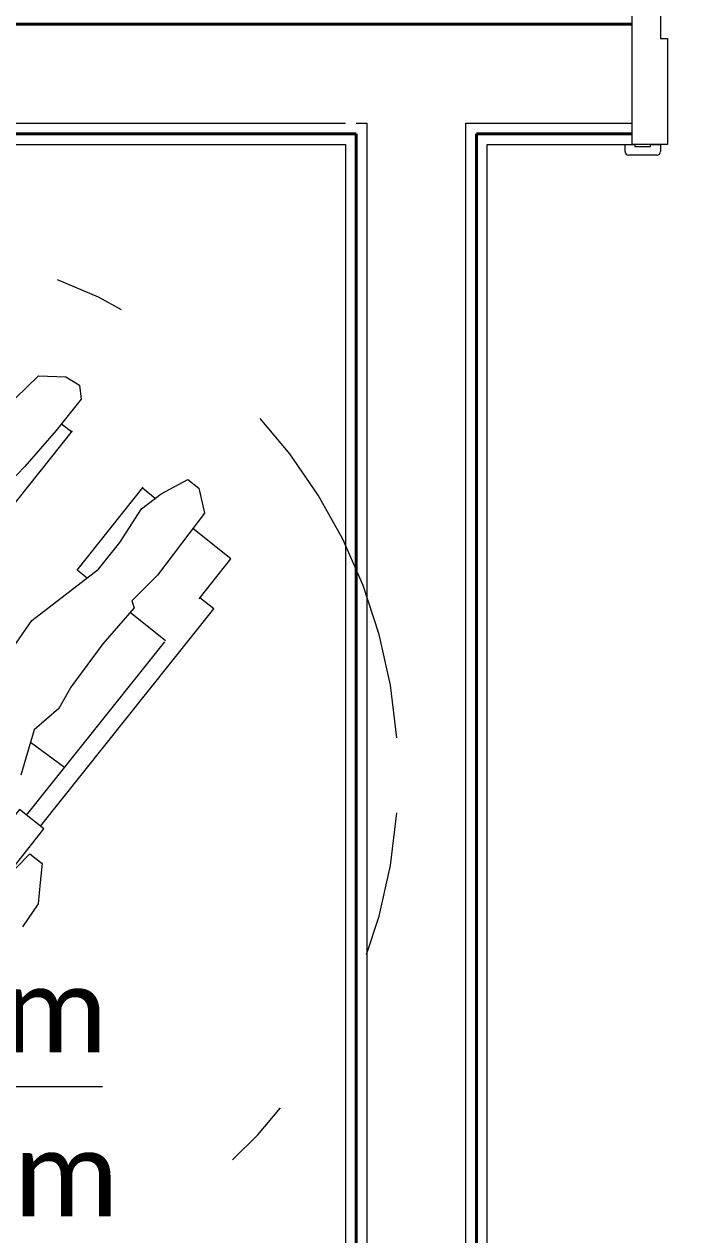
# Model space of a CAD drawing. Extents: x -14.2 to 52.3, y 3.7 to 90.9.
# Drawn here: x 30.302 to 31.253, y 19.298 to 21.009 of the extents above; entities that cross this region are included whole.
import ezdxf

# ---------------------------------------------------------------- set-up
doc = ezdxf.new("R2010")
doc.units = 0
doc.linetypes.add('limpo_PINI-PSG-PE-0102-LAZ-R00$0$IMPORT-IMPORT-DASHDOT', pattern=[1, 0.5, -0.25, 0, -0.25])
doc.layers.add('limpo_PINI-PSG-PE-0102-LAZ-R00$0$0-16', color=7, linetype='limpo_PINI-PSG-PE-0102-LAZ-R00$0$IMPORT-IMPORT-DASHDOT', lineweight=5, true_color=0x999999)
doc.layers.add('limpo_PINI-PSG-PE-0102-LAZ-R00$0$0-8', color=7, linetype='Continuous', lineweight=5, true_color=0x999999)
for name, color, linetype, lineweight in [('limpo_PINI-PSG-PE-0102-LAZ-R00$0$A-DETL-GENF', 1, 'Continuous', 5), ('limpo_PINI-PSG-PE-0102-LAZ-R00$0$A-DOOR', 31, 'Continuous', 5), ('limpo_PINI-PSG-PE-0102-LAZ-R00$0$A-WALL', 1, 'Continuous', 5), ('limpo_PINI-PSG-PE-0102-LAZ-R00$0$A-WALL-FNSH', 1, 'Continuous', 40), ('limpo_PINI-PSG-PE-0102-LAZ-R00$0$G-ANNO-DIMS', 1, 'Continuous', 5)]:
    doc.layers.add(name, color=color, linetype=linetype, lineweight=lineweight)
doc.layers.add('limpo_PINI-PSG-PE-0102-LAZ-R00$0$XR_ARQT', color=7, linetype='Continuous')
doc.layers.add('XR_ARQT', color=7, linetype='Continuous')
doc.styles.add('limpo_PINI-PSG-PE-0102-LAZ-R00$0$Calibri_2', font='calibri.ttf', dxfattribs={"height": 0.22})

# ---------------------------------------------------------------- blocks, each defined once
blk = doc.blocks.new('limpo_PINI-PSG-PE-0102-LAZ-R00$0$LAZ GERAL - PNE_dwg-25011385-009 - PRE - PAV_ LAZER - GERAL')
at = {"layer": 'limpo_PINI-PSG-PE-0102-LAZ-R00$0$0-16'}
blk.add_arc((8.4534, -4.8828), 0.75, 4.0418, 355.9582, dxfattribs=at)
at = {"layer": 'limpo_PINI-PSG-PE-0102-LAZ-R00$0$0-8'}
for p, q in [((8.7276, -4.386), (8.742, -4.3975)), ((8.86, -4.4917), (8.8419, -4.4772)), ((8.8748, -4.6927), (8.8245, -4.6526)), ((8.6782, -4.9391), (8.8736, -4.6942)), ((8.7318, -4.8719), (8.6838, -4.8365))]:
    blk.add_line(p, q, dxfattribs=at)
at = {"layer": 'limpo_PINI-PSG-PE-0102-LAZ-R00$0$0-8', "flags": 128}
for points in [[(8.6627, -4.3498), (8.6952, -4.3181), (8.7335, -4.3198), (8.7529, -4.3316), (8.7552, -4.3514), (8.72, -4.3955), (8.6756, -4.4466), (8.654, -4.4691)], [(8.6323, -4.7404), (8.6859, -4.6642), (8.7801, -4.5914), (8.81, -4.5539), (8.8407, -4.5063), (8.8685, -4.4852), (8.9063, -4.4649), (8.9217, -4.4772), (8.9297, -4.5124), (8.8633, -4.6001), (8.8272, -4.6363), (8.8303, -4.6459), (8.7859, -4.6971), (8.7406, -4.7583), (8.7239, -4.7883), (8.6892, -4.8183), (8.6703, -4.8826)], [(8.6432, -5.0341), (8.6828, -4.9935), (8.7004, -5.0076), (8.6974, -5.034), (8.6947, -5.0644), (8.6723, -5.097)], [(8.6388, -4.5044), (8.6497, -4.5131), (8.7431, -4.3961)], [(8.7637, -4.6041), (8.7496, -4.5928), (8.843, -4.4758)], [(8.922, -4.6335), (8.9671, -4.5771), (8.9132, -4.5342)], [(8.6977, -4.9547), (8.9428, -4.6476), (8.9232, -4.632)], [(8.6393, -5.0379), (8.7026, -4.9586), (8.6684, -4.9313), (8.5261, -5.1096)]]:
    blk.add_lwpolyline(points, dxfattribs=at)
blk = doc.blocks.new('limpo_PINI-PSG-PE-0102-LAZ-R00$0$DAA_002_MAD_ABR_1FO - 80 X 210-1969491-5PPE_008_LAZER__P_A_0_09_')
at = {"layer": 'limpo_PINI-PSG-PE-0102-LAZ-R00$0$A-DETL-GENF', "lineweight": 15}
for p, q in [((365, 885), (400, 885)), ((365, 85), (365, 885)), ((400, 885), (400, 85)), ((-460, 85), (-460, 95)), ((-455, 100), (-415, 100)), ((-446, 88), (-446, 85)), ((-424, 88), (-446, 88)), ((-424, 85), (-424, 88)), ((-410, 95), (-410, 85)), ((410, 85), (410, 95)), ((415, 100), (455, 100)), ((424, 88), (424, 85)), ((446, 88), (424, 88)), ((446, 85), (446, 88)), ((460, 95), (460, 85)), ((-446, 85), (-460, 85)), ((-440, 85), (-400, 85)), ((-440, -100), (-440, 85)), ((-410, 85), (-424, 85)), ((-400, 85), (-400, 50)), ((400, 85), (365, 85)), ((400, 85), (440, 85)), ((400, 50), (400, 85)), ((424, 85), (410, 85)), ((440, 85), (440, -100)), ((460, 85), (446, 85)), ((-400, 50), (-390, 50)), ((-390, 50), (-390, -100)), ((390, 50), (400, 50)), ((390, -100), (390, 50)), ((-450, -100), (-436, -100)), ((-450, -110), (-450, -100)), ((-390, -100), (-440, -100)), ((-436, -100), (-436, -103)), ((-414, -100), (-400, -100)), ((-414, -103), (-414, -100)), ((-400, -100), (-400, -110)), ((440, -100), (390, -100)), ((400, -100), (414, -100)), ((400, -110), (400, -100)), ((414, -100), (414, -103)), ((436, -100), (450, -100)), ((436, -103), (436, -100)), ((450, -100), (450, -110)), ((-405, -115), (-445, -115)), ((-436, -103), (-414, -103)), ((445, -115), (405, -115)), ((414, -103), (436, -103))]:
    blk.add_line(p, q, dxfattribs=at)
at = {"layer": 'limpo_PINI-PSG-PE-0102-LAZ-R00$0$A-DETL-GENF'}
for p, q in [((360, 865), (365, 865)), ((360, 840), (360, 865)), ((365, 865), (365, 805)), ((400, 865), (405, 865)), ((400, 805), (400, 865)), ((405, 865), (405, 840)), ((330, 730), (330, 850)), ((340, 850), (340, 840)), ((340, 830), (340, 840)), ((340, 840), (360, 840)), ((360, 830), (360, 840)), ((405, 830), (405, 840)), ((405, 840), (425, 840)), ((425, 840), (425, 850)), ((425, 830), (425, 840)), ((435, 850), (435, 730)), ((340, 830), (340, 730)), ((360, 830), (340, 830)), ((360, 805), (360, 830)), ((405, 830), (405, 805)), ((425, 830), (405, 830)), ((425, 730), (425, 830)), ((365, 805), (360, 805)), ((405, 805), (400, 805)), ((365, 90), (400, 90)), ((405, 50), (405, 85)), ((400, 50), (405, 50))]:
    blk.add_line(p, q, dxfattribs=at)
at = {"layer": 'limpo_PINI-PSG-PE-0102-LAZ-R00$0$A-DETL-GENF', "lineweight": 15}
blk.add_circle((402.5, 87.5), 3.54, dxfattribs=at)
at = {"layer": 'limpo_PINI-PSG-PE-0102-LAZ-R00$0$A-DETL-GENF'}
for centre, radius, start, end in [((400, 85), 800, 90, 180), ((335, 850), 5, 0, 180), ((430, 850), 5, 360, 180), ((335, 730), 5, 180, 0), ((430, 730), 5, 180, 0)]:
    blk.add_arc(centre, radius, start, end, dxfattribs=at)
at = {"layer": 'limpo_PINI-PSG-PE-0102-LAZ-R00$0$A-DETL-GENF', "lineweight": 15}
for centre, start, end in [((-455, 95), 90, 180), ((-415, 95), 0, 90), ((415, 95), 90, 180), ((455, 95), 0, 90), ((-445, -110), 180, 270), ((-405, -110), 270, 0), ((405, -110), 180, 270), ((445, -110), 270, 360)]:
    blk.add_arc(centre, 5, start, end, dxfattribs=at)
blk = doc.blocks.new('limpo_PINI-PSG-PE-0102-LAZ-R00$0$Elevações de ponto - M_Cota de elevação - Alvo preenchido-23738-5PPE_008_LAZER__P_A_0_09_')
at = {"layer": 'limpo_PINI-PSG-PE-0102-LAZ-R00$0$G-ANNO-DIMS'}
h = blk.add_hatch(color=256, dxfattribs=at)
edge = h.paths.add_edge_path()
edge.add_line((0, 0), (-1.5, 0))
edge.add_arc((0, 0), 1.5, 90, 180, ccw=False)
edge.add_line((0, 1.5), (0, 0))
h = blk.add_hatch(color=256, dxfattribs=at)
edge = h.paths.add_edge_path()
edge.add_line((0, 0), (1.5, 0))
edge.add_arc((0, 0), 1.5, 270, 360, ccw=False)
edge.add_line((0, -1.5), (0, 0))
for p, q in [((0, 2.3), (0, 1.5)), ((-2.3, 0), (14.5, 0)), ((0, -2.3), (0, -1.5))]:
    blk.add_line(p, q, dxfattribs=at)
blk.add_circle((0, 0), 1.5, dxfattribs=at)
blk = doc.blocks.new('limpo_PINI-PSG-PE-0102-LAZ-R00$0$A$C745163c0')
at = {"layer": 'limpo_PINI-PSG-PE-0102-LAZ-R00$0$A-WALL', "color": 170, "lineweight": 40}
for p, q in [((17079.1, -600.1), (14810, -600.1)), ((14825, -755.1), (16689.1, -755.1)), ((16689.1, -755.1), (16689.1, -4100)), ((16859.1, -4120), (16859.1, -755.1)), ((16859.1, -755.1), (17079.1, -755.1))]:
    blk.add_line(p, q, dxfattribs=at)
at = {"layer": 'limpo_PINI-PSG-PE-0102-LAZ-R00$0$A-WALL', "color": 50}
for p, q in [((14840, -740.1), (16674.1, -740.1)), ((16689.1, -740.1), (16704.1, -740.1)), ((16704.1, -740.1), (16704.1, -4120)), ((16844.1, -4120), (16844.1, -740.1)), ((16844.1, -740.1), (17079.1, -740.1))]:
    blk.add_line(p, q, dxfattribs=at)
at = {"layer": 'limpo_PINI-PSG-PE-0102-LAZ-R00$0$A-WALL-FNSH', "lineweight": 5}
for p, q in [((14840, -770.1), (16674.1, -770.1)), ((16674.1, -770.1), (16674.1, -4105)), ((16874.1, -4110), (16874.1, -770.1)), ((16874.1, -770.1), (17069.1, -770.1))]:
    blk.add_line(p, q, dxfattribs=at)
at = {"layer": 'limpo_PINI-PSG-PE-0102-LAZ-R00$0$A-DOOR'}
blk.add_blockref('limpo_PINI-PSG-PE-0102-LAZ-R00$0$DAA_002_MAD_ABR_1FO - 80 X 210-1969491-5PPE_008_LAZER__P_A_0_09_', (17519.1, -670.1), dxfattribs=at)
at = {"layer": 'limpo_PINI-PSG-PE-0102-LAZ-R00$0$G-ANNO-DIMS', "extrusion": (0, 0, -1), "xscale": 74.99999999999996, "yscale": 74.99999999999996, "zscale": 74.99999999999996, "rotation": 180}
blk.add_blockref('limpo_PINI-PSG-PE-0102-LAZ-R00$0$Elevações de ponto - M_Cota de elevação - Alvo preenchido-23738-5PPE_008_LAZER__P_A_0_09_', (-15243.2, -2100.9), dxfattribs=at)
at = {"layer": 'limpo_PINI-PSG-PE-0102-LAZ-R00$0$G-ANNO-DIMS', "insert": (15332.6, -1932.9), "char_height": 120, "width": 1240.975, "attachment_point": 1, "line_spacing_factor": 1.158048, "style": 'limpo_PINI-PSG-PE-0102-LAZ-R00$0$Calibri_2'}
blk.add_mtext('P.A +12.69 m\\PP.O +12.60 m', dxfattribs=at)
blk = doc.blocks.new('limpo_PINI-PSG-PE-0102-LAZ-R00')
at = {"layer": 'limpo_PINI-PSG-PE-0102-LAZ-R00$0$XR_ARQT', "xscale": 0.001000000000038553, "yscale": 0.001000000000038553, "zscale": 0.001000000000038553}
blk.add_blockref('limpo_PINI-PSG-PE-0102-LAZ-R00$0$A$C745163c0', (14.124, 21.592), dxfattribs=at)
at = {"layer": 'limpo_PINI-PSG-PE-0102-LAZ-R00$0$XR_ARQT'}
blk.add_blockref('limpo_PINI-PSG-PE-0102-LAZ-R00$0$LAZ GERAL - PNE_dwg-25011385-009 - PRE - PAV_ LAZER - GERAL', (21.6689, 24.8134), dxfattribs=at)

msp = doc.modelspace()

# ---------------------------------------------------------------- block references
at = {"layer": 'XR_ARQT'}
msp.add_blockref('limpo_PINI-PSG-PE-0102-LAZ-R00', (-0.0418, 0.017), dxfattribs=at)

doc.saveas('drawing.dxf')
